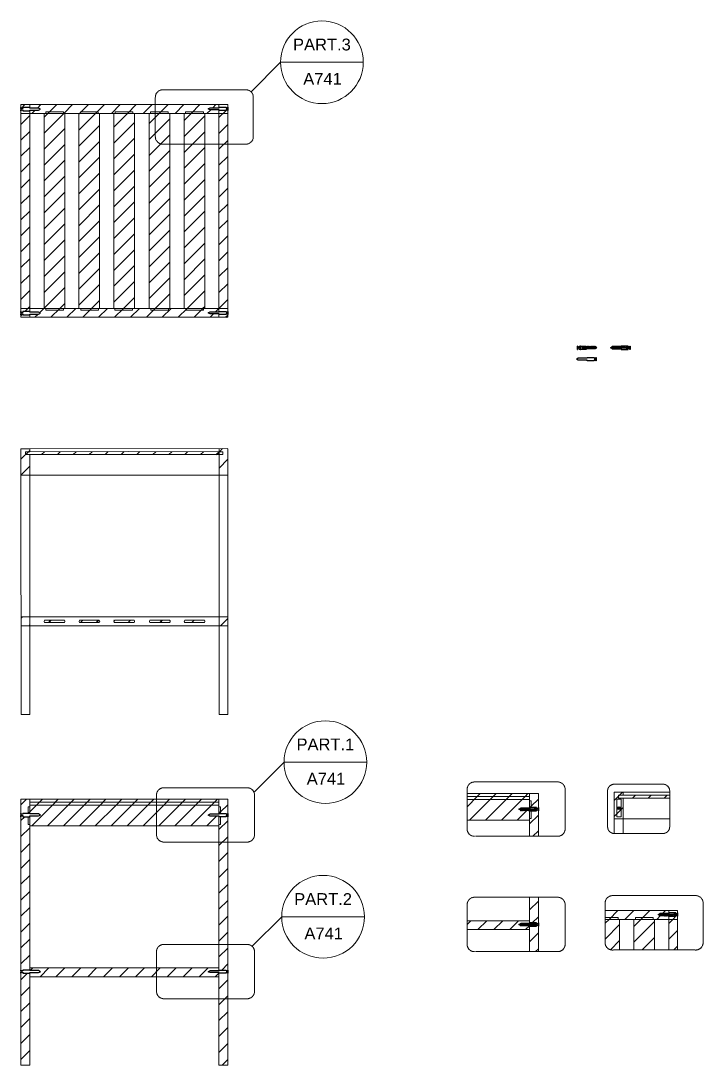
# Model space of a CAD drawing. Header units: millimetres. Extents: x 107 to 5958, y 862 to 5552.
# Drawn here: x 912 to 2067, y 3705 to 5472 of the extents above; entities that cross this region are included whole.
import ezdxf
from ezdxf.enums import TextEntityAlignment as Align

# ---------------------------------------------------------------- set-up
doc = ezdxf.new("R2010")
doc.units = ezdxf.units.MM
doc.linetypes.add('CENTER2', pattern=[1.125, 0.75, -0.125, 0.125, -0.125])
for name, color, linetype, lineweight in [('A-ANNO-SYMB', 3, 'Continuous', 18), ('A-ELEV-MBE', 255, 'Continuous', 18), ('A-SECT-MCUT', 255, 'Continuous', 35)]:
    doc.layers.add(name, color=color, linetype=linetype, lineweight=lineweight)
doc.layers.add('particolari', color=6, linetype='Continuous')
doc.styles.add('ARIAL', font='Arial.ttf')
pattern_1 = [(45, (-595.372, 1122.143), (-13.470384, 13.470384), [])]
pattern_2 = [(45, (0, -53.753), (-13.470384, 13.470384), [])]

msp = doc.modelspace()

# ---------------------------------------------------------------- hatches: boundary and pattern name
at = {"layer": 'A-ELEV-MBE', "ltscale": 0.2, "true_color": 0x636466}
h = msp.add_hatch(dxfattribs=at)
h.set_pattern_fill('ANSI31', color=251, scale=6)
h.paths.add_polyline_path([(2010.5, 4156.6), (2010.5, 4161.6), (1931.6, 4161.5), (1924.1, 4161.5), (1924.1, 4156.5), (1931.6, 4156.5)])
edge = h.paths.add_edge_path()
edge.add_arc((1924.5, 4139.6), 2.5, 0, 360)
h.paths.add_polyline_path([(1931.6, 4156.5), (1924.1, 4156.5), (1924.1, 4161.5), (1931.6, 4161.5), (1931.6, 4166.5), (1916.6, 4166.5), (1916.6, 4121.7), (1931.6, 4121.7)])
at = {"layer": 'A-SECT-MCUT', "true_color": 0x636466}
h = msp.add_hatch(dxfattribs=at)
h.set_pattern_fill('ANSI31', color=251, scale=6)
h.set_pattern_definition(pattern_1)
h.paths.add_polyline_path([(927.4, 5315.5), (912.4, 5315.5), (912.4, 4985.5), (927.4, 4985.5)])
h.paths.add_polyline_path([(1262.4, 5315.5), (1247.4, 5315.5), (1247.4, 4985.5), (1262.4, 4985.5)])
h.paths.add_polyline_path([(913.3, 5321.1), (913.3, 5324.1), (919.3, 5324.1), (919.3, 5321.1)], flags=16)
h.paths.add_polyline_path([(1255.4, 4976.9), (1247.4, 4977), (1247.4, 4970.5), (1262.4, 4970.5), (1262.4, 4975.4), (1261.4, 4975.4), (1261.4, 4976.4), (1255.4, 4976.4)])
h.paths.add_polyline_path([(1247.4, 4978.7), (1255.4, 4978.9), (1255.4, 4979.4), (1261.4, 4979.4), (1261.4, 4980.4), (1262.4, 4980.4), (1262.4, 4985.5), (1247.4, 4985.5)])
h.paths.add_polyline_path([(1247.7, 5322), (1247.4, 5322), (1247.4, 5315.5), (1262.4, 5315.5), (1262.4, 5322.5), (1259.6, 5322.5), (1259.6, 5320.8), (1247.7, 5320.8)])
h.paths.add_polyline_path([(1247.4, 5325.4), (1247.7, 5325.4), (1247.7, 5326.4), (1259.6, 5326.4), (1259.6, 5324.8), (1262.4, 5324.8), (1262.4, 5330.5), (1247.4, 5330.5)])
h.paths.add_polyline_path([(1259.6, 5322.5), (1261.5, 5322.5)])
h.paths.add_polyline_path([(927.4, 4979.5), (942.2, 4979.5), (945.4, 4977.7), (942.3, 4976.1), (927.4, 4976.1), (927.4, 4970.5), (1247.4, 4970.5), (1247.4, 4976.3), (1232.5, 4976.3), (1229.4, 4977.9), (1232.6, 4979.7), (1247.4, 4979.7), (1247.4, 4985.5), (927.4, 4985.5)])
h.paths.add_polyline_path([(927.1, 4979.5), (927.4, 4979.5), (927.4, 4985.5), (912.4, 4985.5), (912.4, 4979.9), (913.3, 4979.9), (913.3, 4978.9), (915.3, 4978.9), (915.3, 4980.5), (927.1, 4980.5)])
h.paths.add_polyline_path([(927.4, 4976.1), (927.1, 4976.1), (927.1, 4974.9), (915.3, 4974.9), (915.3, 4976.6), (913.3, 4976.6), (913.3, 4974.9), (912.4, 4974.9), (912.4, 4970.5), (927.4, 4970.5)])
h.paths.add_polyline_path([(927.4, 5324.8), (942.2, 5324.8), (945.4, 5322.9), (942.3, 5321.3), (927.4, 5321.3), (927.4, 5315.5), (1247.4, 5315.5), (1247.4, 5322), (1232.5, 5322), (1229.4, 5323.6), (1232.6, 5325.4), (1247.4, 5325.4), (1247.4, 5330.5), (927.4, 5330.5)])
h.paths.add_polyline_path([(927.4, 5321.3), (927.1, 5321.3), (927.1, 5320.1), (915.3, 5320.1), (915.3, 5321.9), (912.4, 5321.9), (912.4, 5315.5), (927.4, 5315.5)])
h.paths.add_polyline_path([(927.1, 5324.8), (927.4, 5324.8), (927.4, 5330.5), (912.4, 5330.5), (912.4, 5324.2), (915.3, 5324.2), (915.3, 5325.7), (927.1, 5325.7)])
at = {"layer": 'A-SECT-MCUT', "ltscale": 0.2, "true_color": 0x636466}
h = msp.add_hatch(dxfattribs=at)
h.set_pattern_fill('ANSI31', color=251, scale=6)
h.set_pattern_definition(pattern_1)
h.paths.add_polyline_path([(986.4, 5315.5), (986.3, 5315.5), (951.4, 5315.5), (951.4, 4985.5), (986.4, 4985.5)])
h.paths.add_polyline_path([(1045.4, 5315.5), (1010.4, 5315.5), (1010.4, 4985.5), (1045.4, 4985.5)])
h.paths.add_polyline_path([(1104.4, 5315.5), (1069.4, 5315.5), (1069.4, 4985.5), (1104.4, 4985.5)])
h.paths.add_polyline_path([(1164.4, 5315.5), (1129.4, 5315.5), (1129.4, 4985.5), (1164.4, 4985.5)])
h.paths.add_polyline_path([(1223.4, 5315.5), (1188.4, 5315.5), (1188.4, 4985.5), (1223.4, 4985.5)])
h.paths.add_polyline_path([(1262.4, 5320.8), (1262.4, 5322.5), (1261.5, 5322.5), (1261.5, 5320.8)])
h.paths.add_polyline_path([(1262.4, 5324.8), (1262.4, 5325.8), (1261.5, 5325.8), (1261.5, 5324.8)])
h = msp.add_hatch(dxfattribs=at)
h.set_pattern_fill('ANSI31', color=251, scale=6)
h.set_pattern_definition([(45, (601.386, 539.846), (-13.47038, 13.47038), [])])
h.paths.add_polyline_path([(1247.6, 4743), (1245.7, 4743), (1094.9, 4743.1), (927.4, 4743), (919.9, 4743), (919.9, 4738), (927.4, 4738), (1094.9, 4738.1), (1245.7, 4738), (1247.6, 4738)])
h.paths.add_polyline_path([(927.4, 4738), (919.9, 4738), (919.9, 4743), (927.4, 4743), (927.4, 4748), (912.4, 4748), (912.4, 4703.2), (927.4, 4703.2)])
h.paths.add_polyline_path([(1262.6, 4748.2), (1247.6, 4748.2), (1247.6, 4743), (1254.3, 4743), (1254.3, 4738), (1247.6, 4738), (1247.6, 4703.2), (1262.6, 4703.2)])
h.paths.add_polyline_path([(985.8, 4457.6), (952.4, 4457.6, 0.401748), (952.4, 4453.9), (985.8, 4453.9, 0.464261)])
h.paths.add_polyline_path([(1044.8, 4457.6), (1011.4, 4457.6, 0.401748), (1011.4, 4453.9), (1044.8, 4453.9, 0.464261)])
h.paths.add_polyline_path([(1103.9, 4457.6), (1070.5, 4457.6, 0.401748), (1070.5, 4453.9), (1103.9, 4453.9, 0.464261)])
h.paths.add_polyline_path([(1164, 4457.6), (1130.6, 4457.6, 0.401748), (1130.6, 4453.9), (1164, 4453.9, 0.464261)])
h.paths.add_polyline_path([(1222.9, 4457.6), (1189.5, 4457.6, 0.401748), (1189.5, 4453.9), (1222.9, 4453.9, 0.464261)])
h.paths.add_polyline_path([(927.5, 4463.2), (912.5, 4463.2), (912.6, 4448.2), (927.6, 4448.2)])
h.paths.add_polyline_path([(1262.6, 4463.2), (1247.6, 4463.2), (1247.6, 4448.2), (1262.6, 4448.2)])
h = msp.add_hatch(dxfattribs=at)
h.set_pattern_fill('ANSI31', color=251, scale=6)
h.set_pattern_definition(pattern_2)
h.paths.add_polyline_path([(1262.4, 4154.6), (1247.4, 4154.6), (1247.4, 4142.1), (1250.4, 4142.1), (1250.4, 4128.6), (1255.6, 4128.7), (1255.6, 4129.1), (1261.6, 4129.1), (1261.6, 4130.1), (1261.6, 4130.1), (1261.6, 4130.1), (1262.4, 4130.1)])
h.paths.add_polyline_path([(1259.6, 3861), (1259.6, 3860), (1247.7, 3860), (1247.7, 3861.2), (1247.4, 3861.2), (1247.4, 3704.6), (1262.4, 3704.6), (1262.4, 3860), (1261.6, 3860), (1261.6, 3861)])
h.paths.add_polyline_path([(1259.6, 3864), (1261.6, 3864), (1261.6, 3865), (1262.4, 3865), (1262.4, 4112.1), (1262.4, 4125.1), (1261.6, 4125.1), (1261.6, 4126.1), (1255.6, 4126.1), (1255.6, 4126.6), (1250.4, 4126.7), (1250.4, 4112.1), (1247.4, 4112.1), (1247.4, 3864.6), (1247.7, 3864.6), (1247.7, 3865.6), (1259.6, 3865.6)])
h.paths.add_polyline_path([(1232.6, 4129.8), (1247.4, 4129.8), (1247.4, 4144.6), (927.4, 4144.6), (927.4, 4128.5), (943.2, 4128.1), (943.2, 4127.1), (927.4, 4126.8), (927.4, 4109.6), (1247.4, 4109.6), (1247.4, 4126.3), (1232.5, 4126.3), (1229.4, 4128)])
h.paths.add_polyline_path([(924.4, 4125.1), (915.3, 4125.1), (915.3, 4126.1), (913.2, 4126.1), (913.2, 4125.1), (912.4, 4125.1), (912.4, 3864.1), (913.2, 3864.1), (915.3, 3864.1), (915.3, 3865.6), (927.1, 3865.6), (927.1, 3864.6), (927.4, 4112.1), (924.4, 4112.1)])
h.paths.add_polyline_path([(913.2, 4129.2), (915.3, 4129.2), (915.3, 4130.7), (924.4, 4130.7), (924.4, 4142.1), (927.4, 4142.1), (927.4, 4144.6), (927.4, 4154.6), (912.4, 4154.6), (912.4, 4130.1), (913.2, 4130.1)])
h.paths.add_polyline_path([(927.4, 3861.2), (927.1, 3861.2), (927.1, 3860), (915.3, 3860), (915.3, 3861), (913.2, 3861), (913.2, 3860), (912.4, 3860), (912.4, 3704.6), (927.4, 3704.6)])
h.paths.add_polyline_path([(942.3, 3861.2), (927.4, 3861.2), (927.4, 3854.3), (1247.4, 3854.3), (1247.4, 3861.6), (1231.6, 3862), (1231.6, 3863), (1247.4, 3863.3), (1247.4, 3869.3), (927.4, 3869.3), (927.4, 3864.7), (942.2, 3864.7), (945.4, 3862.8)])
h = msp.add_hatch(dxfattribs=at)
h.set_pattern_fill('ANSI31', color=251, scale=6)
h.set_pattern_definition(pattern_2)
h.paths.add_polyline_path([(927.4, 4126.8), (924.4, 4126.8), (924.4, 4112.1), (927.4, 4112.1)])
h.paths.add_polyline_path([(1250.4, 4142.1), (1247.4, 4142.1), (1247.4, 4128.5), (1250.4, 4128.6)])
h.paths.add_polyline_path([(1250.4, 4126.7), (1247.4, 4126.8), (1247.4, 4112.1), (1250.4, 4112.1)])
h.paths.add_polyline_path([(1247.4, 4154.6), (927.4, 4154.6), (927.4, 4144.6), (1247.4, 4144.6)])
h.paths.add_polyline_path([(927.1, 4129.8), (927.4, 4129.8), (927.4, 4142.1), (924.4, 4142.1), (924.4, 4130.7), (927.1, 4130.7)])

# ---------------------------------------------------------------- linework, layer by layer
at = {"layer": 'A-ANNO-SYMB'}
for p, q in [((1351.8, 5402.3), (1301.8, 5352.3)), ((1351.8, 5402.3), (1491.8, 5402.3)), ((1357.7, 4217.5), (1307.7, 4167.5)), ((1357.7, 4217.5), (1497.7, 4217.5)), ((1353.8, 3955.7), (1303.8, 3905.7)), ((1353.8, 3955.7), (1493.8, 3955.7))]:
    msp.add_line(p, q, dxfattribs=at)
at = {"layer": 'A-ANNO-SYMB', "linetype": 'CENTER2'}
for p, q in [((1153.1, 5355.6), (1292.7, 5355.6)), ((1153.9, 5263.7), (1292.2, 5263.7)), ((1155.1, 4174.2), (1294.8, 4174.2)), ((1680.8, 4183.9), (1820.5, 4183.9)), ((1998.5, 4180.1), (1917.6, 4180.1)), ((1681.7, 4092), (1819.9, 4092)), ((1998.5, 4096.7), (1917, 4096.7)), ((1155.9, 4082.2), (1294.2, 4082.2)), ((1680.8, 3988.7), (1820.5, 3988.7)), ((1914.5, 3991.5), (2054.2, 3991.5)), ((1155.1, 3909), (1294.8, 3909)), ((1681.7, 3896.7), (1819.9, 3896.7)), ((1915.3, 3899.5), (2053.6, 3899.5)), ((1155.9, 3817), (1294.2, 3817))]:
    msp.add_line(p, q, dxfattribs=at)
for points in [[(1139.8, 5309.5), (1139.8, 5343.2, -0.433709), (1153.1, 5355.6, 0.03067)], [(1305.7, 5309.5), (1305.7, 5343.2, 0.433709), (1292.4, 5355.6, -0.03067)], [(1139.8, 5309.8), (1139.8, 5276.1, 0.433709), (1153.1, 5263.7, -0.03067)], [(1305.7, 5309.8), (1305.7, 5276.1, -0.433709), (1292.4, 5263.7, 0.03067)], [(1141.8, 4128.1), (1141.8, 4161.7, -0.433709), (1155.1, 4174.2, 0.03067)], [(1307.7, 4128.1), (1307.7, 4161.7, 0.433709), (1294.4, 4174.2, -0.03067)], [(1667.6, 4137.8), (1667.6, 4171.5, -0.433709), (1680.8, 4183.9, 0.03067)], [(1833.5, 4137.8), (1833.5, 4171.5, 0.433709), (1820.2, 4183.9, -0.03067)], [(1905.4, 4138.3), (1905.4, 4168.9, -0.433709), (1917.4, 4180.1, 0.03067)], [(2010.5, 4138.3), (2010.5, 4168.9, 0.433709), (1998.5, 4180.1, -0.03067)], [(1667.6, 4138.1), (1667.6, 4104.4, 0.433709), (1680.8, 4092, -0.03067)], [(1833.5, 4138.1), (1833.5, 4104.4, -0.433709), (1820.2, 4092, 0.03067)], [(1905.4, 4138.5), (1905.4, 4108, 0.433709), (1917.4, 4096.7, -0.03067)], [(2010.5, 4138.5), (2010.5, 4108, -0.433709), (1998.5, 4096.7, 0.03067)], [(1141.8, 4128.3), (1141.8, 4094.6, 0.433709), (1155.1, 4082.2, -0.03067)], [(1307.7, 4128.3), (1307.7, 4094.6, -0.433709), (1294.4, 4082.2, 0.03067)], [(1667.6, 3942.6), (1667.6, 3976.3, -0.433709), (1680.8, 3988.7, 0.03067)], [(1833.5, 3942.6), (1833.5, 3976.3, 0.433709), (1820.2, 3988.7, -0.03067)], [(1901.2, 3945.4), (1901.2, 3979.1, -0.433709), (1914.5, 3991.5, 0.03067)], [(2067.1, 3945.4), (2067.1, 3979.1, 0.433709), (2053.8, 3991.5, -0.03067)], [(1667.6, 3942.8), (1667.6, 3909.1, 0.433709), (1680.8, 3896.7, -0.03067)], [(1833.5, 3942.8), (1833.5, 3909.1, -0.433709), (1820.2, 3896.7, 0.03067)], [(1901.2, 3945.6), (1901.2, 3911.9, 0.449297), (1915.3, 3899.5, -0.03067)], [(2067.1, 3945.6), (2067.1, 3911.9, -0.433709), (2053.8, 3899.5, 0.03067)], [(1141.8, 3862.9), (1141.8, 3896.6, -0.433709), (1155.1, 3909, 0.03067)], [(1307.7, 3862.9), (1307.7, 3896.6, 0.433709), (1294.4, 3909, -0.03067)], [(1141.8, 3863.1), (1141.8, 3829.4, 0.433709), (1155.1, 3817, -0.03067)], [(1307.7, 3863.1), (1307.7, 3829.4, -0.433709), (1294.4, 3817, 0.03067)]]:
    msp.add_lwpolyline(points, format="xyb", dxfattribs=at)
at = {"layer": 'A-ANNO-SYMB'}
for centre in [(1421.8, 5402.3), (1427.7, 4217.5), (1423.8, 3955.7)]:
    msp.add_circle(centre, 70, dxfattribs=at)
at = {"layer": 'A-ELEV-MBE'}
for p, q in [((912.4, 5330.5), (1262.4, 5330.5)), ((912.4, 5325.7), (912.4, 5330.5)), ((927.4, 5330.5), (927.4, 5324.8)), ((927.4, 5321.3), (927.4, 5315.5)), ((1247.4, 5325.4), (1247.4, 5330.5)), ((1247.4, 5315.5), (1247.4, 5322)), ((1262.4, 5330.5), (1262.4, 5326.4)), ((912.4, 4980.5), (912.4, 5320.1)), ((927.4, 5315.5), (912.4, 5315.5)), ((927.4, 5315.5), (1247.4, 5315.5)), ((927.4, 4985.5), (927.4, 5315.5)), ((951.4, 4985.5), (951.4, 5315.5)), ((954.2, 5315.5), (954.2, 5318.5)), ((984.2, 5318.5), (954.2, 5318.5)), ((984.2, 5315.5), (984.2, 5318.5)), ((986.3, 5315.5), (1262.4, 5315.5)), ((986.4, 4985.5), (986.4, 5315.5)), ((1010.4, 4985.5), (1010.4, 5315.5)), ((1043.2, 5318.5), (1013.2, 5318.5)), ((1013.2, 5315.5), (1013.2, 5318.5)), ((1043.2, 5315.5), (1043.2, 5318.5)), ((1045.4, 4985.5), (1045.4, 5315.5)), ((1069.4, 4985.5), (1069.4, 5315.5)), ((1101.9, 5318.5), (1071.9, 5318.5)), ((1071.9, 5315.5), (1071.9, 5318.5)), ((1101.9, 5315.5), (1101.9, 5318.5)), ((1104.4, 4985.5), (1104.4, 5315.5)), ((1129.4, 5315.5), (1129.4, 4985.5)), ((1161.6, 5318.5), (1131.6, 5318.5)), ((1131.6, 5315.5), (1131.6, 5318.5)), ((1161.6, 5315.5), (1161.6, 5318.5)), ((1164.4, 5315.5), (1164.4, 4985.5)), ((1188.4, 5315.5), (1188.4, 4985.5)), ((1221.1, 5318.5), (1191.1, 5318.5)), ((1191.1, 5315.5), (1191.1, 5318.5)), ((1221.1, 5315.5), (1221.1, 5318.5)), ((1223.4, 5315.5), (1223.4, 4985.5)), ((1262.4, 5315.5), (1247.4, 5315.5)), ((1247.4, 5315.5), (1247.4, 4985.5)), ((1262.4, 5320.8), (1262.4, 4980.6)), ((927.4, 4985.5), (912.4, 4985.5)), ((927.4, 4979.5), (927.4, 4985.5)), ((1247.4, 4985.5), (927.4, 4985.5)), ((954.4, 4985.5), (954.4, 4982.5)), ((984.4, 4985.5), (984.4, 4982.5)), ((1013.7, 4985.5), (1013.7, 4982.5)), ((1043.7, 4985.5), (1043.7, 4982.5)), ((1071.4, 4985.5), (1071.4, 4982.5)), ((1101.4, 4985.5), (1101.4, 4982.5)), ((1132, 4985.5), (1132, 4982.5)), ((1162, 4985.5), (1162, 4982.5)), ((1191.4, 4985.5), (1191.4, 4982.5)), ((1221.4, 4985.5), (1221.4, 4982.5)), ((1247.4, 4985.5), (1262.4, 4985.5)), ((1247.4, 4979.7), (1247.4, 4985.5)), ((912.4, 4970.5), (912.4, 4974.9)), ((1262.4, 4970.5), (912.4, 4970.5)), ((927.4, 4970.5), (927.4, 4976.1)), ((984.4, 4982.5), (954.4, 4982.5)), ((1043.7, 4982.5), (1013.7, 4982.5)), ((1101.4, 4982.5), (1071.4, 4982.5)), ((1162, 4982.5), (1132, 4982.5)), ((1221.4, 4982.5), (1191.4, 4982.5)), ((1247.4, 4970.5), (1247.4, 4976.3)), ((1262.4, 4975.4), (1262.4, 4970.5)), ((912.4, 4748), (927.4, 4748)), ((912.4, 4748), (912.4, 4703)), ((919.9, 4743), (927.4, 4743)), ((927.4, 4743), (919.9, 4743)), ((919.9, 4738), (919.9, 4743)), ((927.4, 4738), (919.9, 4738)), ((927.4, 4748), (1262.5, 4748.2)), ((927.4, 4748), (927.4, 4743)), ((927.4, 4743), (1095, 4743.1)), ((927.4, 4738), (1095, 4738.1)), ((927.4, 4738), (927.4, 4703)), ((1245.7, 4743), (1094.8, 4743.1)), ((1245.7, 4738), (1094.9, 4738.1)), ((1245.5, 4738), (1254.3, 4738)), ((1245.7, 4743), (1254.3, 4743)), ((1247.6, 4298.1), (1247.6, 4748.1)), ((1254.3, 4738), (1254.3, 4743)), ((1262.6, 4298.1), (1262.6, 4748.1)), ((912.6, 4298.2), (912.4, 4703)), ((912.6, 4703.2), (1262.6, 4703.2)), ((927.6, 4298.2), (927.4, 4703)), ((912.6, 4463.2), (1262.6, 4463.2)), ((912.6, 4448.2), (1262.6, 4448.2)), ((912.6, 4298.2), (927.6, 4298.2)), ((1247.6, 4298.1), (1262.6, 4298.1)), ((912.4, 4130.7), (912.4, 4154.6)), ((912.4, 4154.6), (927.4, 4154.6)), ((927.4, 4129.8), (927.4, 4154.6)), ((927.4, 4154.6), (1247.4, 4154.6)), ((1247.4, 4154.6), (1247.4, 4129.8)), ((1247.4, 4129.8), (1247.4, 4154.6)), ((1247.4, 4154.6), (1262.4, 4154.6)), ((1262.4, 4130.7), (1262.4, 4154.6)), ((1667.6, 4164.4), (1773.2, 4164.4)), ((1773.2, 4159.4), (1667.6, 4159.4)), ((1773.2, 4154.4), (1667.6, 4154.4)), ((1773.2, 4164.4), (1773.2, 4139.8)), ((1773.2, 4139.8), (1773.2, 4164.4)), ((1773.2, 4164.4), (1788.2, 4164.4)), ((1788.2, 4140.5), (1788.2, 4164.4)), ((1916.6, 4166.5), (1931.6, 4166.5)), ((1916.6, 4166.5), (1916.6, 4121.5)), ((1928.1, 4154.7), (1920.9, 4154.7)), ((1920.9, 4154.7), (1920.9, 4124.7)), ((1924.1, 4161.5), (1931.6, 4161.5)), ((1931.6, 4161.5), (1924.1, 4161.5)), ((1924.1, 4156.5), (1924.1, 4161.5)), ((1931.6, 4156.5), (1924.1, 4156.5)), ((1928.1, 4154.7), (1928.1, 4124.7)), ((1931.6, 4166.5), (2010.5, 4166.6)), ((1931.6, 4166.5), (1931.6, 4161.5)), ((1931.6, 4161.5), (2010.5, 4161.6)), ((1931.6, 4156.5), (2010.5, 4156.6)), ((1931.6, 4156.5), (1931.6, 4121.5)), ((927.4, 4142.1), (924.4, 4142.1)), ((924.4, 4142.1), (924.4, 4130.7)), ((1247.4, 4149.6), (927.4, 4149.6)), ((1247.4, 4144.6), (927.4, 4144.6)), ((1250.4, 4142.1), (1247.4, 4142.1)), ((1250.4, 4142.1), (1250.4, 4130.7)), ((1776.2, 4151.9), (1773.2, 4151.9)), ((1776.2, 4151.9), (1776.2, 4140.5)), ((912.4, 3865.6), (912.4, 4125.1)), ((924.4, 4125.1), (924.4, 4112.1)), ((927.4, 4109.6), (927.4, 4126.4)), ((1247.4, 4126.3), (1247.4, 4109.6)), ((1247.4, 3864.6), (1247.4, 4126.3)), ((1250.4, 4125.1), (1250.4, 4112.1)), ((1262.4, 4109.6), (1262.4, 4125.1)), ((1773.2, 4119.4), (1667.6, 4119.4)), ((1773.2, 4136.1), (1773.2, 4119.4)), ((1773.2, 4092), (1773.2, 4136.1)), ((1776.2, 4121.9), (1773.2, 4121.9)), ((1776.2, 4134.9), (1776.2, 4121.9)), ((1788.2, 4119.4), (1788.2, 4134.9)), ((1788.2, 4092), (1788.2, 4121.8)), ((1916.6, 4096.7), (1916.6, 4121.5)), ((1916.8, 4121.7), (2010.5, 4121.7)), ((1928.1, 4124.7), (1920.9, 4124.7)), ((1931.6, 4096.7), (1931.6, 4121.5)), ((927.4, 4112.1), (924.4, 4112.1)), ((927.4, 3864.7), (927.4, 4112.1)), ((1247.4, 4109.6), (927.4, 4109.6)), ((1250.4, 4112.1), (1247.4, 4112.1)), ((1262.4, 3865.6), (1262.4, 4112.1)), ((1773.2, 3944.5), (1773.2, 3988.7)), ((1788.2, 3945.3), (1788.2, 3988.7)), ((1901.2, 3966.3), (2023.8, 3966.3)), ((2008.8, 3961.5), (2008.8, 3966.3)), ((2023.8, 3966.3), (2023.8, 3962.2)), ((1667.6, 3949), (1773.2, 3949)), ((1923.1, 3954.3), (1901.2, 3954.3)), ((1901.2, 3951.3), (2023.8, 3951.3)), ((1901.2, 3951.3), (2008.8, 3951.3)), ((1923.1, 3951.3), (1923.1, 3954.3)), ((1925.8, 3951.3), (1925.8, 3899.5)), ((1949.8, 3951.3), (1949.8, 3899.5)), ((1982.6, 3954.3), (1952.6, 3954.3)), ((1952.6, 3951.3), (1952.6, 3954.3)), ((1982.6, 3951.3), (1982.6, 3954.3)), ((1984.8, 3951.3), (1984.8, 3899.5)), ((2008.8, 3951.3), (2008.8, 3957.8)), ((2023.8, 3951.3), (2008.8, 3951.3)), ((2008.8, 3951.3), (2008.8, 3899.5)), ((2023.8, 3956.6), (2023.8, 3899.5)), ((1667.6, 3934), (1773.4, 3934)), ((1773.2, 3896.7), (1773.2, 3940.9)), ((1788.2, 3896.7), (1788.2, 3939.7)), ((912.4, 3704.6), (912.4, 3860)), ((927.4, 3869.3), (1247.4, 3869.3)), ((927.4, 3704.6), (927.4, 3861.2)), ((927.4, 3854.3), (1247.7, 3854.3)), ((1247.4, 3704.6), (1247.4, 3861.2)), ((1262.4, 3704.6), (1262.4, 3860)), ((912.4, 3704.6), (927.4, 3704.6)), ((1247.4, 3704.6), (1262.4, 3704.6))]:
    msp.add_line(p, q, dxfattribs=at)
for points in [[(952.4, 4457.6, 0.401748), (952.4, 4453.9, 1.804147)], [(985.8, 4457.6, -0.464036), (985.8, 4453.9, 1.33829)], [(1011.4, 4457.6, 0.401748), (1011.4, 4453.9, 1.804147)], [(1044.8, 4457.6, -0.464036), (1044.8, 4453.9, 1.33829)], [(1070.5, 4457.6, 0.401748), (1070.5, 4453.9, 1.804147)], [(1103.9, 4457.6, -0.464036), (1103.9, 4453.9, 1.33829)], [(1130.6, 4457.6, 0.401748), (1130.6, 4453.9, 1.804147)], [(1164, 4457.6, -0.464036), (1164, 4453.9, 1.33829)], [(1189.5, 4457.6, 0.401748), (1189.5, 4453.9, 1.804147)], [(1222.9, 4457.6, -0.464036), (1222.9, 4453.9, 1.33829)]]:
    msp.add_lwpolyline(points, format="xyb", dxfattribs=at)
for points in [[(952.4, 4457.6), (985.8, 4457.6)], [(1011.4, 4457.6), (1044.8, 4457.6)], [(1070.5, 4457.6), (1103.9, 4457.6)], [(1130.6, 4457.6), (1164, 4457.6)], [(1189.5, 4457.6), (1222.9, 4457.6)], [(952.4, 4453.9), (985.8, 4453.9)], [(1011.4, 4453.9), (1044.8, 4453.9)], [(1070.5, 4453.9), (1103.9, 4453.9)], [(1130.6, 4453.9), (1164, 4453.9)], [(1189.5, 4453.9), (1222.9, 4453.9)]]:
    msp.add_lwpolyline(points, dxfattribs=at)
at = {"layer": 'A-SECT-MCUT', "color": 251, "linetype": 'Continuous', "ltscale": 0.2, "true_color": 0x636466}
for p, q in [((1667.6, 4142.1), (1684.8, 4159.4)), ((1671.8, 4119.4), (1711.8, 4159.4)), ((1684.8, 4159.4), (1689.8, 4164.4)), ((1698.7, 4119.4), (1738.7, 4159.4)), ((1711.8, 4159.4), (1716.8, 4164.4)), ((1725.6, 4119.4), (1765.6, 4159.4)), ((1738.7, 4159.4), (1743.7, 4164.4)), ((1765.6, 4159.4), (1770.6, 4164.4)), ((1776.2, 4143), (1788.2, 4155)), ((1773.2, 4140), (1773.5, 4140.3)), ((1773.7, 4140.5), (1776.2, 4143)), ((1752.6, 4119.4), (1769.3, 4136.1)), ((1773.2, 4113), (1788.2, 4128)), ((1779, 4092), (1788.2, 4101.1)), ((1773.2, 3967.4), (1788.2, 3982.4)), ((1667.6, 3942.6), (1674, 3949)), ((1685.9, 3934), (1700.9, 3949)), ((1712.8, 3934), (1727.8, 3949)), ((1739.8, 3934), (1754.8, 3949)), ((1777.9, 3945.3), (1788.2, 3955.5)), ((1901.2, 3944.8), (1907.8, 3951.3)), ((1901.2, 3917.8), (1925.8, 3942.4)), ((1949.8, 3939.5), (1961.7, 3951.3)), ((1949.8, 3912.5), (1984.8, 3947.5)), ((1766.7, 3934), (1773.2, 3940.5)), ((1773.2, 3913.5), (1788.2, 3928.5)), ((1910.3, 3899.9), (1925.8, 3915.5)), ((1963.7, 3899.5), (1984.8, 3920.6)), ((1783.3, 3896.7), (1788.2, 3901.6))]:
    msp.add_line(p, q, dxfattribs=at)
at = {"layer": 'A-SECT-MCUT', "color": 251, "linetype": 'Continuous', "true_color": 0x636466}
for p, q in [((1907.8, 3951.3), (1922.8, 3966.3)), ((1934.7, 3951.3), (1949.7, 3966.3)), ((1961.7, 3951.3), (1976.7, 3966.3)), ((1998.5, 3961.3), (2003.6, 3966.3)), ((1988.6, 3951.3), (1995.1, 3957.8)), ((2008.8, 3944.6), (2015.6, 3951.3)), ((2015.6, 3951.3), (2020.8, 3956.6)), ((2021, 3956.7), (2022.6, 3958.4)), ((2008.8, 3917.7), (2023.8, 3932.7)), ((2017.6, 3899.5), (2023.8, 3905.7))]:
    msp.add_line(p, q, dxfattribs=at)
at = {"layer": 'particolari'}
for p, q in [((912.2, 5325.7), (912.2, 5320.1)), ((912.4, 5325.7), (912.2, 5325.7)), ((912.4, 5324.2), (912.4, 5325.7)), ((915.3, 5324.2), (912.4, 5324.2)), ((912.4, 5320.1), (912.4, 5321.9)), ((912.4, 5321.9), (915.3, 5321.9)), ((927.1, 5325.7), (915.3, 5325.7)), ((915.3, 5325.7), (915.3, 5324.2)), ((915.3, 5321.9), (915.3, 5320.1)), ((927.1, 5324.8), (927.1, 5325.7)), ((942.2, 5324.8), (927.1, 5324.8)), ((927.1, 5320.1), (927.1, 5321.3)), ((927.1, 5321.3), (942.3, 5321.3)), ((945.4, 5322.9), (942.2, 5324.8)), ((942.3, 5321.3), (945.4, 5322.9)), ((1229.4, 5323.6), (1232.6, 5325.4)), ((1232.5, 5322), (1229.4, 5323.6)), ((1247.7, 5322), (1232.5, 5322)), ((1232.6, 5325.4), (1247.7, 5325.4)), ((1247.7, 5325.4), (1247.7, 5326.4)), ((1247.7, 5326.4), (1259.6, 5326.4)), ((1247.7, 5320.8), (1247.7, 5322)), ((1259.6, 5326.4), (1259.6, 5324.8)), ((1259.6, 5324.8), (1262.4, 5324.8)), ((1262.4, 5322.5), (1259.6, 5322.5)), ((1259.6, 5322.5), (1259.6, 5320.8)), ((1262.4, 5324.8), (1262.4, 5326.4)), ((1262.4, 5326.4), (1262.6, 5326.4)), ((1262.4, 5320.8), (1262.4, 5322.5)), ((1262.6, 5326.4), (1262.6, 5320.8)), ((912.2, 5320.1), (912.4, 5320.1)), ((915.3, 5320.1), (927.1, 5320.1)), ((1259.6, 5320.8), (1247.7, 5320.8)), ((1262.6, 5320.8), (1262.4, 5320.8)), ((912.2, 4980.5), (912.2, 4974.9)), ((912.4, 4980.5), (912.2, 4980.5)), ((912.2, 4974.9), (912.4, 4974.9)), ((912.4, 4978.9), (912.4, 4980.5)), ((915.3, 4978.9), (912.4, 4978.9)), ((912.4, 4974.9), (912.4, 4976.6)), ((912.4, 4976.6), (915.3, 4976.6)), ((927.1, 4980.5), (915.3, 4980.5)), ((915.3, 4980.5), (915.3, 4978.9)), ((915.3, 4976.6), (915.3, 4974.9)), ((915.3, 4974.9), (927.1, 4974.9)), ((927.1, 4979.5), (927.1, 4980.5)), ((942.2, 4979.5), (927.1, 4979.5)), ((927.1, 4974.9), (927.1, 4976.1)), ((927.1, 4976.1), (942.3, 4976.1)), ((945.4, 4977.7), (942.2, 4979.5)), ((942.3, 4976.1), (945.4, 4977.7)), ((1229.4, 4977.9), (1232.6, 4979.7)), ((1232.5, 4976.3), (1229.4, 4977.9)), ((1247.7, 4976.3), (1232.5, 4976.3)), ((1232.6, 4979.7), (1247.7, 4979.7)), ((1247.7, 4979.7), (1247.7, 4980.6)), ((1247.7, 4980.6), (1259.6, 4980.6)), ((1247.7, 4975), (1247.7, 4976.3)), ((1259.6, 4975), (1247.7, 4975)), ((1259.6, 4980.6), (1259.6, 4979.1)), ((1259.6, 4979.1), (1262.4, 4979.1)), ((1262.4, 4976.8), (1259.6, 4976.8)), ((1259.6, 4976.8), (1259.6, 4975)), ((1262.4, 4979.1), (1262.4, 4980.6)), ((1262.4, 4980.6), (1262.6, 4980.6)), ((1262.4, 4975), (1262.4, 4976.8)), ((1262.6, 4975), (1262.4, 4975)), ((1262.6, 4980.6), (1262.6, 4975)), ((1852.6, 4899.8), (1855.8, 4901.7)), ((1855.6, 4898.2), (1852.6, 4899.8)), ((1870.9, 4898.2), (1855.6, 4898.2)), ((1855.8, 4901.7), (1870.9, 4901.7)), ((1870.9, 4901.7), (1870.9, 4902.6)), ((1870.9, 4902.6), (1882.7, 4902.6)), ((1870.9, 4897), (1870.9, 4898.2)), ((1882.7, 4897), (1870.9, 4897)), ((1882.7, 4902.6), (1882.7, 4901.1)), ((1882.7, 4901.1), (1885.6, 4901.1)), ((1885.6, 4898.7), (1882.7, 4898.7)), ((1882.7, 4898.7), (1882.7, 4897)), ((1885.6, 4901.1), (1885.6, 4902.6)), ((1885.6, 4902.6), (1885.8, 4902.6)), ((1885.6, 4897), (1885.6, 4898.7)), ((1885.8, 4897), (1885.6, 4897)), ((1885.8, 4902.6), (1885.8, 4897)), ((1924.8, 4141.2), (1924.8, 4139.9)), ((1924.8, 4139.3), (1924.8, 4138)), ((912.2, 4130.7), (912.2, 4125.1)), ((912.4, 4130.7), (912.2, 4130.7)), ((912.2, 4125.1), (912.4, 4125.1)), ((912.4, 4129.2), (912.4, 4130.7)), ((915.3, 4129.2), (912.4, 4129.2)), ((912.4, 4125.1), (912.4, 4126.9)), ((912.4, 4126.9), (915.3, 4126.9)), ((927.1, 4130.7), (915.3, 4130.7)), ((915.3, 4130.7), (915.3, 4129.2)), ((915.3, 4126.9), (915.3, 4125.1)), ((915.3, 4125.1), (927.1, 4125.1)), ((927.1, 4129.8), (927.1, 4130.7)), ((942.2, 4129.8), (927.1, 4129.8)), ((927.1, 4125.1), (927.1, 4126.4)), ((927.1, 4126.4), (942.3, 4126.4)), ((945.4, 4128), (942.2, 4129.8)), ((942.3, 4126.4), (945.4, 4128)), ((1229.4, 4128), (1232.6, 4129.8)), ((1232.5, 4126.3), (1229.4, 4128)), ((1247.7, 4126.3), (1232.5, 4126.3)), ((1232.6, 4129.8), (1247.7, 4129.8)), ((1247.7, 4129.8), (1247.7, 4130.7)), ((1247.7, 4130.7), (1259.6, 4130.7)), ((1247.7, 4125.1), (1247.7, 4126.3)), ((1259.6, 4125.1), (1247.7, 4125.1)), ((1259.6, 4130.7), (1259.6, 4129.2)), ((1259.6, 4129.2), (1262.4, 4129.2)), ((1262.4, 4126.9), (1259.6, 4126.9)), ((1259.6, 4126.9), (1259.6, 4125.1)), ((1262.4, 4129.2), (1262.4, 4130.7)), ((1262.4, 4130.7), (1262.6, 4130.7)), ((1262.4, 4125.1), (1262.4, 4126.9)), ((1262.6, 4125.1), (1262.4, 4125.1)), ((1262.6, 4130.7), (1262.6, 4125.1)), ((912.2, 3865.6), (912.2, 3860)), ((912.4, 3865.6), (912.2, 3865.6)), ((912.2, 3860), (912.4, 3860)), ((912.4, 3864.1), (912.4, 3865.6)), ((915.3, 3864.1), (912.4, 3864.1)), ((912.4, 3860), (912.4, 3861.7)), ((912.4, 3861.7), (915.3, 3861.7)), ((927.1, 3865.6), (915.3, 3865.6)), ((915.3, 3865.6), (915.3, 3864.1)), ((915.3, 3861.7), (915.3, 3860)), ((915.3, 3860), (927.1, 3860)), ((927.1, 3864.7), (927.1, 3865.6)), ((942.2, 3864.7), (927.1, 3864.7)), ((927.1, 3860), (927.1, 3861.2)), ((927.1, 3861.2), (942.3, 3861.2)), ((945.4, 3862.8), (942.2, 3864.7)), ((942.3, 3861.2), (945.4, 3862.8)), ((1229.4, 3862.8), (1232.6, 3864.6)), ((1232.5, 3861.2), (1229.4, 3862.8)), ((1247.7, 3861.2), (1232.5, 3861.2)), ((1232.6, 3864.6), (1247.7, 3864.6)), ((1247.7, 3864.6), (1247.7, 3865.6)), ((1247.7, 3865.6), (1259.6, 3865.6)), ((1247.7, 3860), (1247.7, 3861.2)), ((1259.6, 3860), (1247.7, 3860)), ((1259.6, 3865.6), (1259.6, 3864)), ((1259.6, 3864), (1262.4, 3864)), ((1262.4, 3861.7), (1259.6, 3861.7)), ((1259.6, 3861.7), (1259.6, 3860)), ((1262.4, 3864), (1262.4, 3865.6)), ((1262.4, 3865.6), (1262.6, 3865.6)), ((1262.4, 3860), (1262.4, 3861.7)), ((1262.6, 3860), (1262.4, 3860)), ((1262.6, 3865.6), (1262.6, 3860))]:
    msp.add_line(p, q, dxfattribs=at)
at = {"layer": 'particolari', "linetype": 'Continuous'}
for p, q in [((1857.1, 4916.2), (1857.1, 4921.8)), ((1857.1, 4921.8), (1860.6, 4921.8)), ((1860.6, 4916.2), (1857.1, 4916.2)), ((1868.9, 4921.4), (1868.9, 4921.4)), ((1869.4, 4921.1), (1868.9, 4921.1)), ((1870.8, 4917.2), (1870.4, 4917.2)), ((1871.8, 4921.1), (1871.2, 4921.1)), ((1872.8, 4917.2), (1872.4, 4917.2)), ((1873.7, 4921.1), (1873.1, 4921.1)), ((1874.7, 4917.2), (1874.3, 4917.2)), ((1875.8, 4921.1), (1875.2, 4921.1)), ((1876.9, 4917.2), (1876.5, 4917.2)), ((1878.1, 4921.1), (1877.6, 4921.1)), ((1878.8, 4917.2), (1878.4, 4917.2)), ((1880.2, 4921.1), (1879.6, 4921.1)), ((1881, 4917.2), (1880.6, 4917.2)), ((1882.4, 4921.1), (1881.8, 4921.1)), ((1882.8, 4917.2), (1882.5, 4917.2)), ((1884.5, 4921.1), (1883.9, 4921.1)), ((1884.2, 4917.4), (1884.8, 4917.8)), ((1885, 4917.2), (1884.7, 4917.2)), ((1887.3, 4919.1), (1884.9, 4920.5)), ((1885.2, 4918), (1887.3, 4919.1)), ((1910.2, 4919.1), (1912.6, 4920.5)), ((1912.2, 4918), (1910.2, 4919.1)), ((1912.5, 4917.2), (1912.8, 4917.2)), ((1913.3, 4917.4), (1912.7, 4917.8)), ((1913, 4921.1), (1913.5, 4921.1)), ((1914.6, 4917.2), (1915, 4917.2)), ((1915.1, 4921.1), (1915.6, 4921.1)), ((1916.5, 4917.2), (1916.9, 4917.2)), ((1917.3, 4921.1), (1917.8, 4921.1)), ((1918.7, 4917.2), (1919, 4917.2)), ((1919.3, 4921.1), (1919.9, 4921.1)), ((1920.6, 4917.2), (1921, 4917.2)), ((1921.7, 4921.1), (1922.3, 4921.1)), ((1922.7, 4917.2), (1923.1, 4917.2)), ((1923.8, 4921.1), (1924.4, 4921.1)), ((1924.6, 4917.2), (1925, 4917.2)), ((1925.7, 4921.1), (1926.3, 4921.1)), ((1926.7, 4917.2), (1927.1, 4917.2)), ((1928.1, 4921.1), (1928.5, 4921.1)), ((1928.5, 4921.4), (1928.5, 4921.4)), ((1940.3, 4921.8), (1936.9, 4921.8)), ((1936.9, 4916.2), (1940.3, 4916.2)), ((1940.3, 4916.2), (1940.3, 4921.8)), ((1755.2, 4137.7), (1757.6, 4139.2)), ((1757.2, 4136.7), (1755.2, 4137.7)), ((1758.3, 4136.1), (1757.7, 4136.4)), ((1758, 4139.8), (1758.5, 4139.8)), ((1760.1, 4139.8), (1760.6, 4139.8)), ((1762.2, 4139.8), (1762.8, 4139.8)), ((1764.3, 4139.8), (1764.9, 4139.8)), ((1766.7, 4139.8), (1767.3, 4139.8)), ((1768.7, 4139.8), (1769.4, 4139.8)), ((1770.7, 4139.8), (1771.3, 4139.8)), ((1773, 4139.8), (1773.5, 4139.8)), ((1773.5, 4140.1), (1773.5, 4140.1)), ((1785.3, 4140.5), (1781.8, 4140.5)), ((1785.3, 4134.9), (1785.3, 4140.5)), ((1757.4, 4135.9), (1757.8, 4135.9)), ((1759.6, 4135.9), (1760, 4135.9)), ((1761.5, 4135.9), (1761.8, 4135.9)), ((1763.6, 4135.9), (1764, 4135.9)), ((1765.6, 4135.9), (1765.9, 4135.9)), ((1767.7, 4135.9), (1768.1, 4135.9)), ((1769.6, 4135.9), (1770, 4135.9)), ((1771.7, 4135.9), (1772.1, 4135.9)), ((1781.8, 4134.9), (1785.3, 4134.9)), ((1990.8, 3959.4), (1993.2, 3960.9)), ((1993.6, 3961.5), (1994.2, 3961.5)), ((1995.7, 3961.5), (1996.3, 3961.5)), ((1997.9, 3961.5), (1998.5, 3961.5)), ((2000, 3961.5), (2000.5, 3961.5)), ((2002.3, 3961.5), (2002.9, 3961.5)), ((2004.4, 3961.5), (2005, 3961.5)), ((2006.3, 3961.5), (2006.9, 3961.5)), ((2008.7, 3961.5), (2009.2, 3961.5)), ((2009.2, 3961.8), (2009.2, 3961.8)), ((2021, 3962.2), (2017.5, 3962.2)), ((2021, 3956.6), (2021, 3962.2)), ((1755.2, 3942.5), (1757.6, 3943.9)), ((1757.2, 3941.4), (1755.2, 3942.5)), ((1758, 3944.5), (1758.5, 3944.5)), ((1760.1, 3944.5), (1760.6, 3944.5)), ((1762.2, 3944.5), (1762.8, 3944.5)), ((1764.3, 3944.5), (1764.9, 3944.5)), ((1766.7, 3944.5), (1767.3, 3944.5)), ((1768.7, 3944.5), (1769.4, 3944.5)), ((1770.7, 3944.5), (1771.3, 3944.5)), ((1773, 3944.5), (1773.5, 3944.5)), ((1773.5, 3944.9), (1773.5, 3944.9)), ((1785.3, 3945.3), (1781.8, 3945.3)), ((1785.3, 3939.7), (1785.3, 3945.3)), ((1992.9, 3958.3), (1990.8, 3959.4)), ((1993.1, 3957.6), (1993.4, 3957.6)), ((1993.9, 3957.8), (1993.3, 3958.1)), ((1995.3, 3957.6), (1995.6, 3957.6)), ((1997.1, 3957.6), (1997.5, 3957.6)), ((1999.3, 3957.6), (1999.7, 3957.6)), ((2001.2, 3957.6), (2001.6, 3957.6)), ((2003.4, 3957.6), (2003.8, 3957.6)), ((2005.3, 3957.6), (2005.7, 3957.6)), ((2007.3, 3957.6), (2007.7, 3957.6)), ((2017.5, 3956.6), (2021, 3956.6)), ((1757.4, 3940.7), (1757.8, 3940.7)), ((1758.3, 3940.9), (1757.7, 3941.2)), ((1759.6, 3940.7), (1760, 3940.7)), ((1761.5, 3940.7), (1761.8, 3940.7)), ((1763.6, 3940.7), (1764, 3940.7)), ((1765.6, 3940.7), (1765.9, 3940.7)), ((1767.7, 3940.7), (1768.1, 3940.7)), ((1769.6, 3940.7), (1770, 3940.7)), ((1771.7, 3940.7), (1772.1, 3940.7)), ((1781.8, 3939.7), (1785.3, 3939.7))]:
    msp.add_line(p, q, dxfattribs=at)
for points in [[(1854.3, 4916.2), (1854.3, 4921.8), (1854.1, 4921.8), (1854.1, 4916.2)], [(1857.1, 4920.3), (1857.1, 4918), (1854.3, 4918), (1854.3, 4920.3)], [(1860, 4916.2), (1860, 4921.8), (1859.8, 4921.8), (1859.8, 4916.2)], [(1868.9, 4918.3), (1868.9, 4920.1), (1862.1, 4920.1), (1862.1, 4918.3)], [(1928.5, 4918.3), (1928.5, 4920.1), (1935.4, 4920.1), (1935.4, 4918.3)], [(1937.5, 4916.2), (1937.5, 4921.8), (1937.7, 4921.8), (1937.7, 4916.2)], [(1940.3, 4920.3), (1940.3, 4918), (1943.2, 4918), (1943.2, 4920.3)], [(1943.2, 4916.2), (1943.2, 4921.8), (1943.4, 4921.8), (1943.4, 4916.2)], [(1773.5, 4137), (1773.5, 4138.7), (1780.4, 4138.7), (1780.4, 4137)], [(1782.5, 4134.9), (1782.5, 4140.5), (1782.7, 4140.5), (1782.7, 4134.9)], [(1785.3, 4139), (1785.3, 4136.7), (1788.2, 4136.7), (1788.2, 4139)], [(1788.2, 4134.9), (1788.2, 4140.5), (1788.4, 4140.5), (1788.4, 4134.9)], [(2009.2, 3958.7), (2009.2, 3960.4), (2016, 3960.4), (2016, 3958.7)], [(2018.1, 3956.6), (2018.1, 3962.2), (2018.3, 3962.2), (2018.3, 3956.6)], [(2021, 3960.7), (2021, 3958.4), (2023.8, 3958.4), (2023.8, 3960.7)], [(2023.8, 3956.6), (2023.8, 3962.2), (2024, 3962.2), (2024, 3956.6)], [(1773.5, 3941.7), (1773.5, 3943.5), (1780.4, 3943.5), (1780.4, 3941.7)], [(1782.5, 3939.7), (1782.5, 3945.3), (1782.7, 3945.3), (1782.7, 3939.7)], [(1785.3, 3943.7), (1785.3, 3941.4), (1788.2, 3941.4), (1788.2, 3943.7)], [(1788.2, 3939.7), (1788.2, 3945.3), (1788.4, 3945.3), (1788.4, 3939.7)]]:
    msp.add_lwpolyline(points, close=True, dxfattribs=at)
for points in [[(1860.6, 4921.8), (1868.9, 4921.8), (1868.9, 4916.2), (1860.6, 4916.2)], [(1870.4, 4917.4), (1868.9, 4917.4), (1868.9, 4920.9), (1869, 4920.9)], [(1869.6, 4920.9), (1871.4, 4920.9)], [(1872.5, 4917.4), (1870.8, 4917.4)], [(1872, 4920.9), (1873.3, 4920.9)], [(1874.4, 4917.4), (1872.9, 4917.4)], [(1873.9, 4920.9), (1875.4, 4920.9)], [(1876.6, 4917.4), (1874.8, 4917.4)], [(1876, 4920.9), (1877.7, 4920.9)], [(1878.5, 4917.4), (1877, 4917.4)], [(1878.3, 4920.9), (1879.8, 4920.9)], [(1880.7, 4917.4), (1878.9, 4917.4)], [(1880.4, 4920.9), (1882, 4920.9)], [(1882.5, 4917.4), (1881.1, 4917.4)], [(1882.5, 4920.9), (1884.1, 4920.9)], [(1884.2, 4917.4), (1882.9, 4917.4)], [(1913.3, 4917.4), (1914.6, 4917.4)], [(1914.9, 4920.9), (1913.4, 4920.9)], [(1914.9, 4917.4), (1916.4, 4917.4)], [(1917.1, 4920.9), (1915.5, 4920.9)], [(1916.8, 4917.4), (1918.6, 4917.4)], [(1919.2, 4920.9), (1917.7, 4920.9)], [(1919, 4917.4), (1920.5, 4917.4)], [(1921.5, 4920.9), (1919.8, 4920.9)], [(1920.9, 4917.4), (1922.7, 4917.4)], [(1923.6, 4920.9), (1922.1, 4920.9)], [(1923.1, 4917.4), (1924.6, 4917.4)], [(1925.5, 4920.9), (1924.2, 4920.9)], [(1925, 4917.4), (1926.7, 4917.4)], [(1927.9, 4920.9), (1926.1, 4920.9)], [(1927.1, 4917.4), (1928.5, 4917.4), (1928.5, 4920.9), (1928.5, 4920.9)], [(1936.9, 4921.8), (1928.5, 4921.8), (1928.5, 4916.2), (1936.9, 4916.2)], [(1759.9, 4139.6), (1758.4, 4139.6)], [(1762.1, 4139.6), (1760.5, 4139.6)], [(1764.2, 4139.6), (1762.7, 4139.6)], [(1766.5, 4139.6), (1764.7, 4139.6)], [(1768.6, 4139.6), (1767.1, 4139.6)], [(1770.5, 4139.6), (1769.2, 4139.6)], [(1772.8, 4139.6), (1771.1, 4139.6)], [(1772, 4136.1), (1773.5, 4136.1), (1773.5, 4139.6), (1773.5, 4139.6)], [(1781.8, 4140.5), (1773.5, 4140.5), (1773.5, 4134.9), (1781.8, 4134.9)], [(1758.3, 4136.1), (1759.5, 4136.1)], [(1759.9, 4136.1), (1761.4, 4136.1)], [(1761.8, 4136.1), (1763.6, 4136.1)], [(1764, 4136.1), (1765.5, 4136.1)], [(1765.9, 4136.1), (1767.7, 4136.1)], [(1768.1, 4136.1), (1769.6, 4136.1)], [(1770, 4136.1), (1771.6, 4136.1)], [(1995.6, 3961.3), (1994, 3961.3)], [(1997.7, 3961.3), (1996.1, 3961.3)], [(1999.8, 3961.3), (1998.3, 3961.3)], [(2002.1, 3961.3), (2000.4, 3961.3)], [(2004.2, 3961.3), (2002.7, 3961.3)], [(2006.1, 3961.3), (2004.8, 3961.3)], [(2008.5, 3961.3), (2006.7, 3961.3)], [(2007.7, 3957.8), (2009.2, 3957.8), (2009.2, 3961.3), (2009.1, 3961.3)], [(2017.5, 3962.2), (2009.2, 3962.2), (2009.2, 3956.6), (2017.5, 3956.6)], [(1759.9, 3944.3), (1758.4, 3944.3)], [(1762.1, 3944.3), (1760.5, 3944.3)], [(1764.2, 3944.3), (1762.7, 3944.3)], [(1766.5, 3944.3), (1764.7, 3944.3)], [(1768.6, 3944.3), (1767.1, 3944.3)], [(1770.5, 3944.3), (1769.2, 3944.3)], [(1772.8, 3944.3), (1771.1, 3944.3)], [(1772, 3940.9), (1773.5, 3940.9), (1773.5, 3944.3), (1773.5, 3944.3)], [(1781.8, 3945.3), (1773.5, 3945.3), (1773.5, 3939.7), (1781.8, 3939.7)], [(1993.9, 3957.8), (1995.2, 3957.8)], [(1995.6, 3957.8), (1997, 3957.8)], [(1997.4, 3957.8), (1999.2, 3957.8)], [(1999.6, 3957.8), (2001.1, 3957.8)], [(2001.5, 3957.8), (2003.3, 3957.8)], [(2003.7, 3957.8), (2005.2, 3957.8)], [(2005.6, 3957.8), (2007.3, 3957.8)], [(1758.3, 3940.9), (1759.5, 3940.9)], [(1759.9, 3940.9), (1761.4, 3940.9)], [(1761.8, 3940.9), (1763.6, 3940.9)], [(1764, 3940.9), (1765.5, 3940.9)], [(1765.9, 3940.9), (1767.7, 3940.9)], [(1768.1, 3940.9), (1769.6, 3940.9)], [(1770, 3940.9), (1771.6, 3940.9)]]:
    msp.add_lwpolyline(points, dxfattribs=at)
at = {"layer": 'particolari'}
for points in [[(1924.2, 4139.3), (1922.9, 4139.3), (1922.9, 4139.9), (1924.2, 4139.9)], [(1924.2, 4139.9), (1924.2, 4141.2), (1924.8, 4141.2)], [(1924.8, 4138), (1924.2, 4138), (1924.2, 4139.3)], [(1924.8, 4139.9), (1926.2, 4139.9), (1926.2, 4139.3), (1924.8, 4139.3)]]:
    msp.add_lwpolyline(points, dxfattribs=at)
msp.add_circle((1924.5, 4139.6), 2.5, dxfattribs=at)
at = {"layer": 'particolari', "linetype": 'Continuous'}
for centre, start, end in [((1866.3, 4917.8), 352.2956, 50.2539), ((1866.7, 4918), 349.7318, 49.4371), ((1868.4, 4918), 348.5918, 47.7443), ((1868.8, 4918.2), 345.9958, 44.1035), ((1870.3, 4918.1), 348.3615, 47.4099), ((1870.8, 4918.2), 345.7631, 43.7901), ((1872.5, 4918), 349.5682, 49.1903), ((1872.9, 4918.2), 346.9818, 45.4542), ((1874.5, 4918.4), 344.2176, 41.7564), ((1874.9, 4918.5), 341.568, 38.4456), ((1876.6, 4918.3), 345.4447, 43.3644), ((1877.1, 4918.5), 342.812, 39.9741), ((1878.6, 4918.6), 340.9361, 37.6855), ((1879, 4918.8), 338.2339, 34.5505), ((1880.8, 4918.5), 342.1845, 39.1977), ((1881.2, 4918.7), 339.5037, 36.0012), ((1916.3, 4918.7), 143.9988, 200.4963), ((1916.7, 4918.5), 140.8023, 197.8155), ((1918.5, 4918.8), 145.4495, 201.7661), ((1918.9, 4918.6), 142.3145, 199.0639), ((1920.4, 4918.5), 140.0259, 197.188), ((1920.8, 4918.3), 136.6356, 194.5553), ((1922.6, 4918.5), 141.5544, 198.432), ((1923, 4918.4), 138.2436, 195.7824), ((1924.6, 4918.2), 134.5458, 193.0182), ((1925, 4918), 130.8097, 190.4318), ((1926.7, 4918.2), 136.2099, 194.2369), ((1927.2, 4918.1), 132.5901, 191.6385), ((1928.6, 4918.2), 135.8965, 194.0042), ((1929.1, 4918), 132.2557, 191.4082), ((1930.7, 4918), 130.5629, 190.2682), ((1931.2, 4917.8), 129.7461, 187.7044), ((1761.3, 4137.4), 143.9988, 200.4963), ((1761.7, 4137.2), 140.8023, 197.8155), ((1763.4, 4137.4), 145.4495, 201.7661), ((1763.9, 4137.3), 142.3145, 199.0639), ((1765.4, 4137.1), 140.0259, 197.188), ((1765.8, 4136.9), 136.6356, 194.5553), ((1767.5, 4137.2), 141.5544, 198.432), ((1768, 4137), 138.2436, 195.7824), ((1769.6, 4136.8), 134.5458, 193.0182), ((1770, 4136.7), 130.8097, 190.4318), ((1771.7, 4136.9), 136.2099, 194.2369), ((1772.1, 4136.7), 132.5901, 191.6385), ((1773.6, 4136.9), 135.8965, 194.0042), ((1774, 4136.7), 132.2557, 191.4082), ((1775.7, 4136.6), 130.5629, 190.2682), ((1776.1, 4136.5), 129.7461, 187.7044), ((1996.9, 3959), 143.9988, 200.4963), ((1997.3, 3958.9), 140.8023, 197.8155), ((1999.1, 3959.1), 145.4495, 201.7661), ((1999.5, 3958.9), 142.3145, 199.0639), ((2001, 3958.8), 140.0259, 197.188), ((2001.5, 3958.6), 136.6356, 194.5553), ((2003.2, 3958.9), 141.5544, 198.432), ((2003.6, 3958.7), 138.2436, 195.7824), ((2005.2, 3958.5), 134.5458, 193.0182), ((2005.6, 3958.3), 130.8097, 190.4318), ((2007.3, 3958.6), 136.2099, 194.2369), ((2007.8, 3958.4), 132.5901, 191.6385), ((2009.3, 3958.6), 135.8965, 194.0042), ((2009.7, 3958.4), 132.2557, 191.4082), ((2011.4, 3958.3), 130.5629, 190.2682), ((2011.8, 3958.1), 129.7461, 187.7044), ((1761.3, 3942.1), 143.9988, 200.4963), ((1761.7, 3941.9), 140.8023, 197.8155), ((1763.4, 3942.2), 145.4495, 201.7661), ((1763.9, 3942), 142.3145, 199.0639), ((1765.4, 3941.9), 140.0259, 197.188), ((1765.8, 3941.7), 136.6356, 194.5553), ((1767.5, 3942), 141.5544, 198.432), ((1768, 3941.8), 138.2436, 195.7824), ((1769.6, 3941.6), 134.5458, 193.0182), ((1770, 3941.4), 130.8097, 190.4318), ((1771.7, 3941.7), 136.2099, 194.2369), ((1772.1, 3941.5), 132.5901, 191.6385), ((1773.6, 3941.7), 135.8965, 194.0042), ((1774, 3941.5), 132.2557, 191.4082), ((1775.7, 3941.4), 130.5629, 190.2682), ((1776.1, 3941.2), 129.7461, 187.7044)]:
    msp.add_arc(centre, 4.11, start, end, dxfattribs=at)

# ---------------------------------------------------------------- texts
at = {"layer": 'A-ANNO-SYMB', "style": 'ARIAL'}
for tag, p in [('PART.3', (1421.8, 5442.3)), ('PART.1', (1427.7, 4257.5)), ('PART.2', (1423.8, 3995.7))]:
    msp.add_attdef(tag, text='1', height=20, dxfattribs=at).set_placement(p, align=Align.TOP_CENTER)
for p in [(1390.2, 5364.2), (1396.1, 4179.4), (1392.2, 3917.5)]:
    msp.add_attdef('A741', p, '', height=20, dxfattribs=at)

doc.saveas('drawing.dxf')
